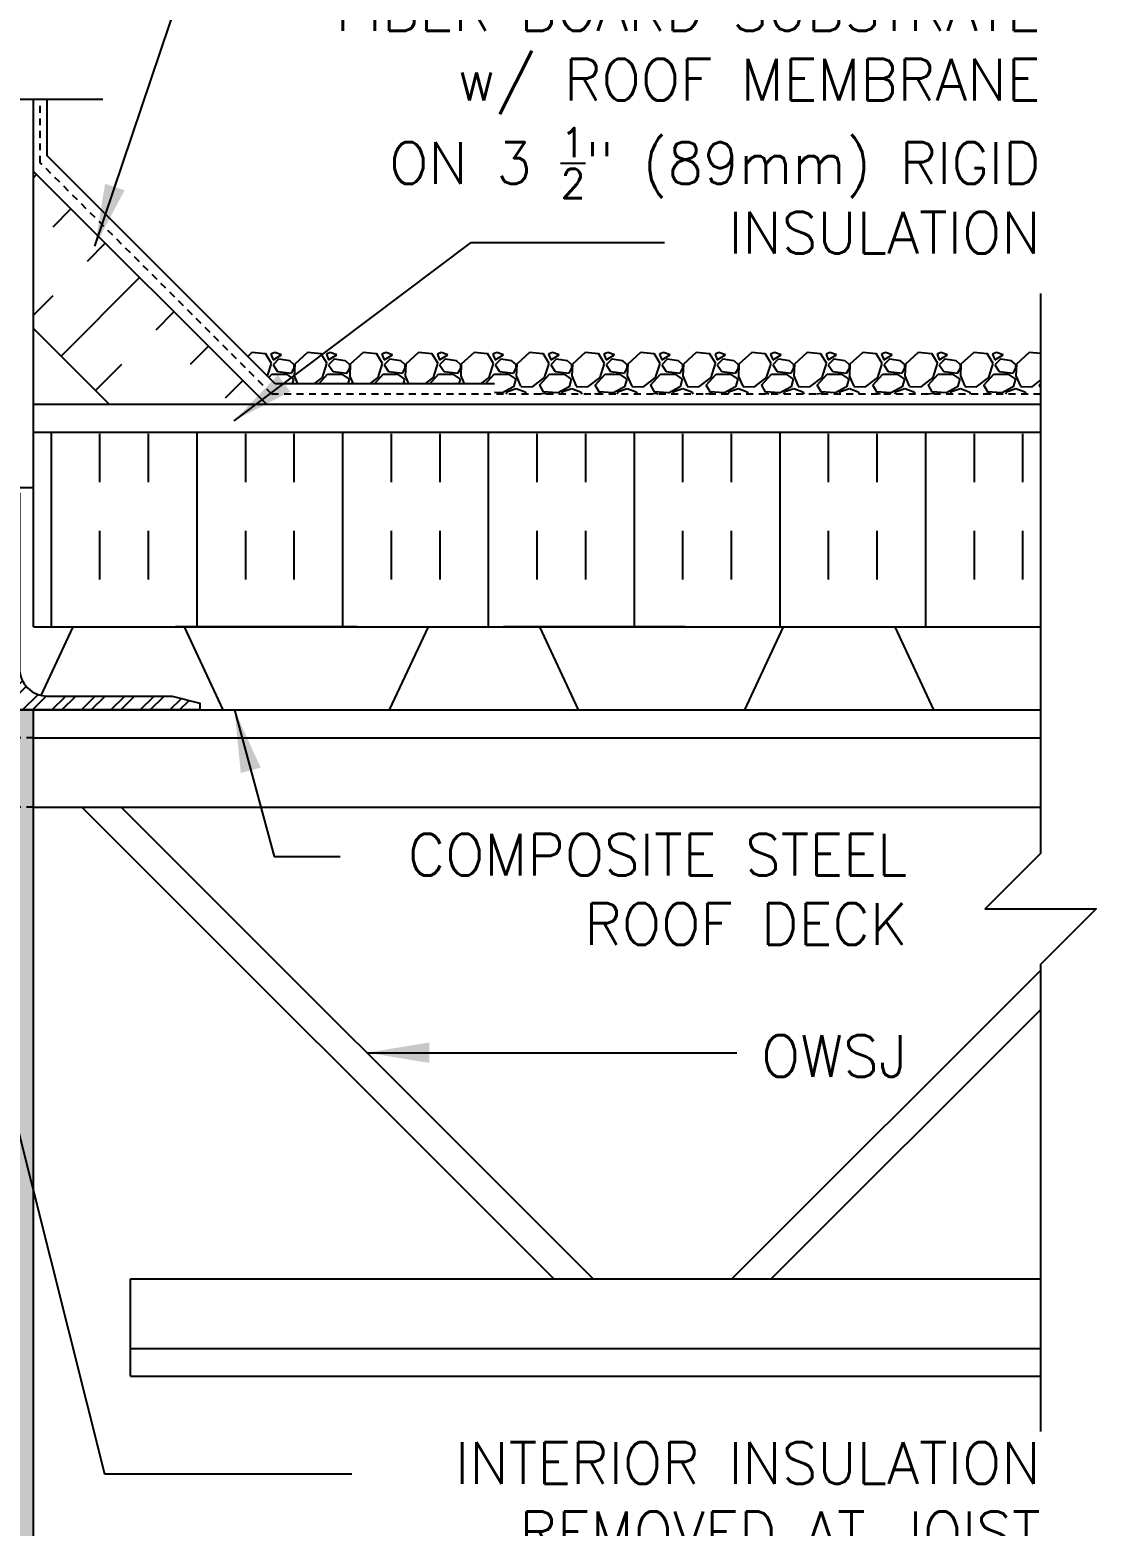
# Model space of a CAD drawing. Header units: inches. Extents: x 382.4 to 431.2, y 168.7 to 240.3.
# Drawn here: x 412.01 to 431.22, y 198.03 to 224.98 of the extents above; entities that cross this region are included whole.
import ezdxf

# ---------------------------------------------------------------- set-up
doc = ezdxf.new("R2010")
doc.units = ezdxf.units.IN
doc.header["$LTSCALE"] = 0.5
doc.header["$MEASUREMENT"] = 0
doc.linetypes.add('DASHED2', pattern=[0.375, 0.25, -0.125])
doc.linetypes.add('HIDDEN2', pattern=[0.1875, 0.125, -0.0625])
for name, color, linetype in [('HATCH', 12, 'Continuous'), ('line25', 2, 'Continuous'), ('LINE50', 5, 'Continuous'), ('LINE9', 9, 'Continuous'), ('TEXT', 4, 'Continuous')]:
    doc.layers.add(name, color=color, linetype=linetype)
doc.styles.add('DIM', font='romans.shx', dxfattribs={"width": 0.7})
doc.styles.add('ROMANS', font='romans.shx', dxfattribs={"height": 1.125})
doc.dimstyles.new('ext_12', dxfattribs={"dimscale": 12, "dimtxt": 0.09375, "dimasz": 0.09375, "dimexe": 0.09375, "dimexo": 0.0625, "dimgap": 0.0625, "dimtad": 1, "dimdec": 1, "dimzin": 3, "dimdsep": 46, "dimlunit": 4, "dimtxsty": 'DIM', "dimcen": 0.09, "dimdle": 0.09375, "dimclrt": 4, "dimadec": 0, "dimazin": 0, "dimtfac": 1, "dimtdec": 1, "dimtmove": 2, "dimatfit": 3, "dimfxl": 1, "dimfrac": 2, "dimtolj": 1, "dimtzin": 0, "dimarcsym": 0})

msp = doc.modelspace()

# ---------------------------------------------------------------- hatches: boundary and pattern name
at = {"layer": 'HATCH'}
h = msp.add_hatch(dxfattribs=at)
h.set_pattern_fill('INSUL', color=256, scale=7, angle=45, style=0)
h.set_pattern_definition([(45, (304.772, 59.3262), (-1.856155, 1.856155), []), (45, (304.1533, 59.945), (-1.856155, 1.856155), [0.875, -0.875]), (45, (303.5346, 60.5636), (-1.856155, 1.856155), [0.875, -0.875])])
h.paths.add_polyline_path([(413.323, 218.352), (416.152, 218.352), (412.075, 222.429), (412.075, 219.601)])
h = msp.add_hatch(dxfattribs=at)
h.set_pattern_fill('INSUL', color=256, scale=7, angle=90, style=0)
h.set_pattern_definition([(90, (304.772, 59.3262), (-2.625, 2e-16), []), (90, (303.897, 59.3262), (-2.625, 2e-16), [0.875, -0.875]), (90, (303.022, 59.3262), (-2.625, 2e-16), [0.875, -0.875])])
h.paths.add_polyline_path([(412.075, 217.727), (412.075, 214.227), (430.215, 214.227), (430.215, 217.727)])
h = msp.add_hatch(dxfattribs=at)
h.set_pattern_fill('ANSI32', color=256, style=0)
h.set_pattern_definition([(45, (292.55652, -42.36074), (-0.26516504, 0.26516504), []), (45, (292.7333, -42.36074), (-0.26516504, 0.26516504), [])])
h.paths.add_polyline_path([(411.825, 213.477), (411.825, 216.602, 0.414214), (411.7, 216.727), (411.575, 216.727), (411.575, 212.727), (415.075, 212.727), (415.075, 212.852), (414.575, 212.977), (412.325, 212.977, -0.414214)])
h = msp.add_hatch(dxfattribs=at)
h.set_pattern_fill('AR-SAND', color=256, scale=0.25, style=0)
h.set_pattern_definition([(37.5, (236.56967, -51.72275), (-0.01574834, 0.48170594), [0, -0.38, 0, -0.425, 0, -0.40625]), (7.5, (236.5697, -51.72275), (0.4424442, 0.7055365), [0, -0.205, 0, -0.3425, 0, -0.13125]), (327.5, (236.26217, -51.72275), (0.77853547, 0.00141476), [0, -0.125, 0, -0.45, 0, -0.5875]), (317.5, (236.2622, -51.72275), (0.7515317, 0.2194189), [0, -0.0625, 0, -0.295, 0, -0.3375])])
h.paths.add_polyline_path([(412.075, 212.727), (411.575, 212.727), (411.575, 196.668), (411.575, 187.668), (412.075, 187.668)])

# ---------------------------------------------------------------- linework, layer by layer
at = {"color": 192}
for p, q in [((421.888, 212.727), (424.888, 212.727)), ((428.287, 212.727), (430.215, 212.727))]:
    msp.add_line(p, q, dxfattribs=at)
at = {"layer": 'HATCH'}
for p, q in [((412.325, 222.709), (412.325, 223.727)), ((416.432, 218.602), (412.325, 222.709)), ((416.012, 219.166), (415.937, 219.097)), ((416.252, 219.145), (416.012, 219.165)), ((416.364, 218.967), (416.254, 219.147)), ((416.422, 219.166), (416.352, 219.136)), ((416.352, 219.136), (416.392, 219.036)), ((416.392, 219.036), (416.542, 219.126)), ((416.542, 219.126), (416.422, 219.166)), ((417.012, 219.166), (416.782, 218.956)), ((417.252, 219.145), (417.012, 219.165)), ((417.364, 218.967), (417.254, 219.147)), ((417.422, 219.166), (417.352, 219.136)), ((417.352, 219.136), (417.392, 219.036)), ((417.392, 219.036), (417.542, 219.126)), ((417.542, 219.126), (417.422, 219.166)), ((418.012, 219.166), (417.782, 218.956)), ((418.252, 219.145), (418.012, 219.165)), ((418.364, 218.967), (418.254, 219.147)), ((418.422, 219.166), (418.352, 219.136)), ((418.352, 219.136), (418.392, 219.036)), ((418.392, 219.036), (418.542, 219.126)), ((418.542, 219.126), (418.422, 219.166)), ((419.012, 219.166), (418.782, 218.956)), ((419.252, 219.145), (419.012, 219.165)), ((419.364, 218.967), (419.254, 219.147)), ((419.422, 219.166), (419.352, 219.136)), ((419.352, 219.136), (419.392, 219.036)), ((419.392, 219.036), (419.542, 219.126)), ((419.542, 219.126), (419.422, 219.166)), ((420.012, 219.166), (419.782, 218.956)), ((420.252, 219.145), (420.012, 219.165)), ((420.364, 218.967), (420.254, 219.147)), ((420.422, 219.166), (420.352, 219.136)), ((420.352, 219.136), (420.392, 219.036)), ((420.392, 219.036), (420.542, 219.126)), ((420.542, 219.126), (420.422, 219.166)), ((421.012, 219.166), (420.782, 218.956)), ((421.252, 219.145), (421.012, 219.165)), ((421.364, 218.967), (421.254, 219.147)), ((421.422, 219.166), (421.352, 219.136)), ((421.352, 219.136), (421.392, 219.036)), ((421.392, 219.036), (421.542, 219.126)), ((421.542, 219.126), (421.422, 219.166)), ((422.012, 219.166), (421.782, 218.956)), ((422.252, 219.145), (422.012, 219.165)), ((422.364, 218.967), (422.254, 219.147)), ((422.422, 219.166), (422.352, 219.136)), ((422.352, 219.136), (422.392, 219.036)), ((422.392, 219.036), (422.542, 219.126)), ((422.542, 219.126), (422.422, 219.166)), ((423.012, 219.166), (422.782, 218.956)), ((423.252, 219.145), (423.012, 219.165)), ((423.364, 218.967), (423.254, 219.147)), ((423.422, 219.166), (423.352, 219.136)), ((423.352, 219.136), (423.392, 219.036)), ((423.392, 219.036), (423.542, 219.126)), ((423.542, 219.126), (423.422, 219.166)), ((424.012, 219.166), (423.782, 218.956)), ((424.252, 219.145), (424.012, 219.165)), ((424.364, 218.967), (424.254, 219.147)), ((424.422, 219.166), (424.352, 219.136)), ((424.352, 219.136), (424.392, 219.036)), ((424.392, 219.036), (424.542, 219.126)), ((424.542, 219.126), (424.422, 219.166)), ((425.012, 219.166), (424.782, 218.956)), ((425.252, 219.145), (425.012, 219.165)), ((425.364, 218.967), (425.254, 219.147)), ((425.422, 219.166), (425.352, 219.136)), ((425.352, 219.136), (425.392, 219.036)), ((425.392, 219.036), (425.542, 219.126)), ((425.542, 219.126), (425.422, 219.166)), ((426.012, 219.166), (425.782, 218.956)), ((426.252, 219.145), (426.012, 219.165)), ((426.364, 218.967), (426.254, 219.147)), ((426.422, 219.166), (426.352, 219.136)), ((426.352, 219.136), (426.392, 219.036)), ((426.392, 219.036), (426.542, 219.126)), ((426.542, 219.126), (426.422, 219.166)), ((427.012, 219.166), (426.782, 218.956)), ((427.252, 219.145), (427.012, 219.165)), ((427.364, 218.967), (427.254, 219.147)), ((427.422, 219.166), (427.352, 219.136)), ((427.352, 219.136), (427.392, 219.036)), ((427.392, 219.036), (427.542, 219.126)), ((427.542, 219.126), (427.422, 219.166)), ((428.012, 219.166), (427.782, 218.956)), ((428.252, 219.145), (428.012, 219.165)), ((428.364, 218.967), (428.254, 219.147)), ((428.422, 219.166), (428.352, 219.136)), ((428.352, 219.136), (428.392, 219.036)), ((428.392, 219.036), (428.542, 219.126)), ((428.542, 219.126), (428.422, 219.166)), ((429.012, 219.166), (428.782, 218.956)), ((429.252, 219.145), (429.012, 219.165)), ((429.364, 218.967), (429.254, 219.147)), ((429.422, 219.166), (429.352, 219.136)), ((429.352, 219.136), (429.392, 219.036)), ((429.392, 219.036), (429.542, 219.126)), ((429.542, 219.126), (429.422, 219.166)), ((430.012, 219.166), (429.782, 218.956)), ((430.215, 219.148), (430.012, 219.165)), ((416.291, 218.744), (416.362, 218.966)), ((416.492, 219.046), (416.392, 218.946)), ((416.392, 218.946), (416.472, 218.826)), ((416.693, 219.017), (416.493, 219.047)), ((416.774, 218.944), (416.694, 219.014)), ((416.722, 218.796), (416.772, 218.886)), ((416.782, 218.957), (416.772, 218.747)), ((416.772, 218.886), (416.772, 218.946)), ((417.282, 218.716), (417.362, 218.966)), ((417.492, 219.046), (417.392, 218.946)), ((417.392, 218.946), (417.472, 218.826)), ((417.693, 219.017), (417.493, 219.047)), ((417.774, 218.944), (417.694, 219.014)), ((417.722, 218.796), (417.772, 218.886)), ((417.782, 218.957), (417.772, 218.747)), ((417.772, 218.886), (417.772, 218.946)), ((418.282, 218.716), (418.362, 218.966)), ((418.492, 219.046), (418.392, 218.946)), ((418.392, 218.946), (418.472, 218.826)), ((418.693, 219.017), (418.493, 219.047)), ((418.774, 218.944), (418.694, 219.014)), ((418.722, 218.796), (418.772, 218.886)), ((418.782, 218.957), (418.772, 218.747)), ((418.772, 218.886), (418.772, 218.946)), ((419.282, 218.716), (419.362, 218.966)), ((419.492, 219.046), (419.392, 218.946)), ((419.392, 218.946), (419.472, 218.826)), ((419.693, 219.017), (419.493, 219.047)), ((419.774, 218.944), (419.694, 219.014)), ((419.722, 218.796), (419.772, 218.886)), ((419.782, 218.957), (419.772, 218.747)), ((419.772, 218.886), (419.772, 218.946)), ((420.282, 218.716), (420.362, 218.966)), ((420.492, 219.046), (420.392, 218.946)), ((420.392, 218.946), (420.472, 218.826)), ((420.693, 219.017), (420.493, 219.047)), ((420.774, 218.944), (420.694, 219.014)), ((420.722, 218.796), (420.772, 218.886)), ((420.782, 218.957), (420.772, 218.747)), ((420.772, 218.886), (420.772, 218.946)), ((421.282, 218.716), (421.362, 218.966)), ((421.492, 219.046), (421.392, 218.946)), ((421.392, 218.946), (421.472, 218.826)), ((421.693, 219.017), (421.493, 219.047)), ((421.774, 218.944), (421.694, 219.014)), ((421.722, 218.796), (421.772, 218.886)), ((421.782, 218.957), (421.772, 218.747)), ((421.772, 218.886), (421.772, 218.946)), ((422.282, 218.716), (422.362, 218.966)), ((422.492, 219.046), (422.392, 218.946)), ((422.392, 218.946), (422.472, 218.826)), ((422.693, 219.017), (422.493, 219.047)), ((422.774, 218.944), (422.694, 219.014)), ((422.722, 218.796), (422.772, 218.886)), ((422.782, 218.957), (422.772, 218.747)), ((422.772, 218.886), (422.772, 218.946)), ((423.282, 218.716), (423.362, 218.966)), ((423.492, 219.046), (423.392, 218.946)), ((423.392, 218.946), (423.472, 218.826)), ((423.693, 219.017), (423.493, 219.047)), ((423.774, 218.944), (423.694, 219.014)), ((423.722, 218.796), (423.772, 218.886)), ((423.782, 218.957), (423.772, 218.747)), ((423.772, 218.886), (423.772, 218.946)), ((424.282, 218.716), (424.362, 218.966)), ((424.492, 219.046), (424.392, 218.946)), ((424.392, 218.946), (424.472, 218.826)), ((424.693, 219.017), (424.493, 219.047)), ((424.774, 218.944), (424.694, 219.014)), ((424.722, 218.796), (424.772, 218.886)), ((424.782, 218.957), (424.772, 218.747)), ((424.772, 218.886), (424.772, 218.946)), ((425.282, 218.716), (425.362, 218.966)), ((425.492, 219.046), (425.392, 218.946)), ((425.392, 218.946), (425.472, 218.826)), ((425.693, 219.017), (425.493, 219.047)), ((425.774, 218.944), (425.694, 219.014)), ((425.722, 218.796), (425.772, 218.886)), ((425.782, 218.957), (425.772, 218.747)), ((425.772, 218.886), (425.772, 218.946)), ((426.282, 218.716), (426.362, 218.966)), ((426.492, 219.046), (426.392, 218.946)), ((426.392, 218.946), (426.472, 218.826)), ((426.693, 219.017), (426.493, 219.047)), ((426.774, 218.944), (426.694, 219.014)), ((426.722, 218.796), (426.772, 218.886)), ((426.782, 218.957), (426.772, 218.747)), ((426.772, 218.886), (426.772, 218.946)), ((427.282, 218.716), (427.362, 218.966)), ((427.492, 219.046), (427.392, 218.946)), ((427.392, 218.946), (427.472, 218.826)), ((427.693, 219.017), (427.493, 219.047)), ((427.774, 218.944), (427.694, 219.014)), ((427.722, 218.796), (427.772, 218.886)), ((427.782, 218.957), (427.772, 218.747)), ((427.772, 218.886), (427.772, 218.946)), ((428.282, 218.716), (428.362, 218.966)), ((428.492, 219.046), (428.392, 218.946)), ((428.392, 218.946), (428.472, 218.826)), ((428.693, 219.017), (428.493, 219.047)), ((428.774, 218.944), (428.694, 219.014)), ((428.722, 218.796), (428.772, 218.886)), ((428.782, 218.957), (428.772, 218.747)), ((428.772, 218.886), (428.772, 218.946)), ((429.282, 218.716), (429.362, 218.966)), ((429.492, 219.046), (429.392, 218.946)), ((429.392, 218.946), (429.472, 218.826)), ((429.693, 219.017), (429.493, 219.047)), ((429.774, 218.944), (429.694, 219.014)), ((429.722, 218.796), (429.772, 218.886)), ((429.782, 218.957), (429.772, 218.747)), ((429.772, 218.886), (429.772, 218.946)), ((416.318, 218.716), (416.372, 218.776)), ((416.372, 218.776), (416.632, 218.776)), ((420.38, 218.602), (416.432, 218.602)), ((416.472, 218.826), (416.722, 218.796)), ((416.632, 218.778), (416.762, 218.688)), ((416.762, 218.686), (416.738, 218.602)), ((416.771, 218.748), (416.832, 218.602)), ((417.134, 218.602), (417.282, 218.717)), ((417.216, 218.602), (417.372, 218.776)), ((417.372, 218.776), (417.632, 218.776)), ((417.472, 218.826), (417.722, 218.796)), ((417.632, 218.778), (417.762, 218.688)), ((417.762, 218.686), (417.738, 218.602)), ((417.771, 218.748), (417.832, 218.602)), ((418.134, 218.602), (418.282, 218.717)), ((418.216, 218.602), (418.372, 218.776)), ((418.372, 218.776), (418.632, 218.776)), ((418.472, 218.826), (418.722, 218.796)), ((418.632, 218.778), (418.762, 218.688)), ((418.762, 218.686), (418.738, 218.602)), ((418.771, 218.748), (418.832, 218.602)), ((419.134, 218.602), (419.282, 218.717)), ((419.216, 218.602), (419.372, 218.776)), ((419.372, 218.776), (419.632, 218.776)), ((419.472, 218.826), (419.722, 218.796)), ((419.632, 218.778), (419.762, 218.688)), ((419.762, 218.686), (419.738, 218.602)), ((419.771, 218.748), (419.832, 218.602)), ((420.134, 218.602), (420.282, 218.717)), ((420.216, 218.602), (420.372, 218.776)), ((420.372, 218.776), (420.632, 218.776)), ((420.472, 218.826), (420.722, 218.796)), ((420.632, 218.778), (420.762, 218.688)), ((420.762, 218.686), (420.722, 218.546)), ((420.771, 218.748), (420.851, 218.558)), ((421.062, 218.547), (421.282, 218.717)), ((421.192, 218.576), (421.372, 218.776)), ((421.372, 218.776), (421.632, 218.776)), ((421.472, 218.826), (421.722, 218.796)), ((421.632, 218.778), (421.762, 218.688)), ((421.762, 218.686), (421.722, 218.546)), ((421.771, 218.748), (421.851, 218.558)), ((422.062, 218.547), (422.282, 218.717)), ((422.192, 218.576), (422.372, 218.776)), ((422.372, 218.776), (422.632, 218.776)), ((422.472, 218.826), (422.722, 218.796)), ((422.632, 218.778), (422.762, 218.688)), ((422.762, 218.686), (422.722, 218.546)), ((422.771, 218.748), (422.851, 218.558)), ((423.062, 218.547), (423.282, 218.717)), ((423.192, 218.576), (423.372, 218.776)), ((423.372, 218.776), (423.632, 218.776)), ((423.472, 218.826), (423.722, 218.796)), ((423.632, 218.778), (423.762, 218.688)), ((423.762, 218.686), (423.722, 218.546)), ((423.771, 218.748), (423.851, 218.558)), ((424.062, 218.547), (424.282, 218.717)), ((424.192, 218.576), (424.372, 218.776)), ((424.372, 218.776), (424.632, 218.776)), ((424.472, 218.826), (424.722, 218.796)), ((424.632, 218.778), (424.762, 218.688)), ((424.762, 218.686), (424.722, 218.546)), ((424.771, 218.748), (424.851, 218.558)), ((425.062, 218.547), (425.282, 218.717)), ((425.192, 218.576), (425.372, 218.776)), ((425.372, 218.776), (425.632, 218.776)), ((425.472, 218.826), (425.722, 218.796)), ((425.632, 218.778), (425.762, 218.688)), ((425.762, 218.686), (425.722, 218.546)), ((425.771, 218.748), (425.851, 218.558)), ((426.062, 218.547), (426.282, 218.717)), ((426.192, 218.576), (426.372, 218.776)), ((426.372, 218.776), (426.632, 218.776)), ((426.472, 218.826), (426.722, 218.796)), ((426.632, 218.778), (426.762, 218.688)), ((426.762, 218.686), (426.722, 218.546)), ((426.771, 218.748), (426.851, 218.558)), ((427.062, 218.547), (427.282, 218.717)), ((427.192, 218.576), (427.372, 218.776)), ((427.372, 218.776), (427.632, 218.776)), ((427.472, 218.826), (427.722, 218.796)), ((427.632, 218.778), (427.762, 218.688)), ((427.762, 218.686), (427.722, 218.546)), ((427.771, 218.748), (427.851, 218.558)), ((428.062, 218.547), (428.282, 218.717)), ((428.192, 218.576), (428.372, 218.776)), ((428.372, 218.776), (428.632, 218.776)), ((428.472, 218.826), (428.722, 218.796)), ((428.632, 218.778), (428.762, 218.688)), ((428.762, 218.686), (428.722, 218.546)), ((428.771, 218.748), (428.851, 218.558)), ((429.062, 218.547), (429.282, 218.717)), ((429.192, 218.576), (429.372, 218.776)), ((429.372, 218.776), (429.632, 218.776)), ((429.472, 218.826), (429.722, 218.796)), ((429.632, 218.778), (429.762, 218.688)), ((429.762, 218.686), (429.722, 218.546)), ((429.771, 218.748), (429.851, 218.558)), ((430.062, 218.547), (430.215, 218.665)), ((430.192, 218.576), (430.215, 218.602)), ((420.38, 218.477), (420.38, 218.477)), ((420.511, 218.438), (420.38, 218.448)), ((420.722, 218.545), (420.512, 218.435)), ((420.59, 218.415), (420.612, 218.466)), ((420.612, 218.466), (420.772, 218.516)), ((420.772, 218.516), (420.932, 218.456)), ((420.852, 218.556), (421.062, 218.546)), ((420.932, 218.456), (420.951, 218.415)), ((421.283, 218.425), (421.182, 218.415)), ((421.264, 218.456), (421.194, 218.576)), ((421.511, 218.438), (421.261, 218.458)), ((421.33, 218.415), (421.282, 218.427)), ((421.722, 218.545), (421.512, 218.435)), ((421.59, 218.415), (421.612, 218.466)), ((421.612, 218.466), (421.772, 218.516)), ((421.772, 218.516), (421.932, 218.456)), ((421.852, 218.556), (422.062, 218.546)), ((421.932, 218.456), (421.951, 218.415)), ((422.283, 218.425), (422.182, 218.415)), ((422.264, 218.456), (422.194, 218.576)), ((422.511, 218.438), (422.261, 218.458)), ((422.33, 218.415), (422.282, 218.427)), ((422.722, 218.545), (422.512, 218.435)), ((422.59, 218.415), (422.612, 218.466)), ((422.612, 218.466), (422.772, 218.516)), ((422.772, 218.516), (422.932, 218.456)), ((422.852, 218.556), (423.062, 218.546)), ((422.932, 218.456), (422.951, 218.415)), ((423.283, 218.425), (423.182, 218.415)), ((423.264, 218.456), (423.194, 218.576)), ((423.511, 218.438), (423.261, 218.458)), ((423.33, 218.415), (423.282, 218.427)), ((423.722, 218.545), (423.512, 218.435)), ((423.59, 218.415), (423.612, 218.466)), ((423.612, 218.466), (423.772, 218.516)), ((423.772, 218.516), (423.932, 218.456)), ((423.852, 218.556), (424.062, 218.546)), ((423.932, 218.456), (423.951, 218.415)), ((424.283, 218.425), (424.182, 218.415)), ((424.264, 218.456), (424.194, 218.576)), ((424.511, 218.438), (424.261, 218.458)), ((424.33, 218.415), (424.282, 218.427)), ((424.722, 218.545), (424.512, 218.435)), ((424.59, 218.415), (424.612, 218.466)), ((424.612, 218.466), (424.772, 218.516)), ((424.772, 218.516), (424.932, 218.456)), ((424.852, 218.556), (425.062, 218.546)), ((424.932, 218.456), (424.951, 218.415)), ((425.283, 218.425), (425.182, 218.415)), ((425.264, 218.456), (425.194, 218.576)), ((425.511, 218.438), (425.261, 218.458)), ((425.33, 218.415), (425.282, 218.427)), ((425.722, 218.545), (425.512, 218.435)), ((425.59, 218.415), (425.612, 218.466)), ((425.612, 218.466), (425.772, 218.516)), ((425.772, 218.516), (425.932, 218.456)), ((425.852, 218.556), (426.062, 218.546)), ((425.932, 218.456), (425.951, 218.415)), ((426.283, 218.425), (426.182, 218.415)), ((426.264, 218.456), (426.194, 218.576)), ((426.511, 218.438), (426.261, 218.458)), ((426.33, 218.415), (426.282, 218.427)), ((426.722, 218.545), (426.512, 218.435)), ((426.59, 218.415), (426.612, 218.466)), ((426.612, 218.466), (426.772, 218.516)), ((426.772, 218.516), (426.932, 218.456)), ((426.852, 218.556), (427.062, 218.546)), ((426.932, 218.456), (426.951, 218.415)), ((427.283, 218.425), (427.182, 218.415)), ((427.264, 218.456), (427.194, 218.576)), ((427.511, 218.438), (427.261, 218.458)), ((427.33, 218.415), (427.282, 218.427)), ((427.722, 218.545), (427.512, 218.435)), ((427.59, 218.415), (427.612, 218.466)), ((427.612, 218.466), (427.772, 218.516)), ((427.772, 218.516), (427.932, 218.456)), ((427.852, 218.556), (428.062, 218.546)), ((427.932, 218.456), (427.951, 218.415)), ((428.283, 218.425), (428.182, 218.415)), ((428.264, 218.456), (428.194, 218.576)), ((428.511, 218.438), (428.261, 218.458)), ((428.33, 218.415), (428.282, 218.427)), ((428.722, 218.545), (428.512, 218.435)), ((428.59, 218.415), (428.612, 218.466)), ((428.612, 218.466), (428.772, 218.516)), ((428.772, 218.516), (428.932, 218.456)), ((428.852, 218.556), (429.062, 218.546)), ((428.932, 218.456), (428.951, 218.415)), ((429.283, 218.425), (429.182, 218.415)), ((429.264, 218.456), (429.194, 218.576)), ((429.511, 218.438), (429.261, 218.458)), ((429.33, 218.415), (429.282, 218.427)), ((429.722, 218.545), (429.512, 218.435)), ((429.59, 218.415), (429.612, 218.466)), ((429.612, 218.466), (429.772, 218.516)), ((429.772, 218.516), (429.932, 218.456)), ((429.852, 218.556), (430.062, 218.546)), ((429.932, 218.456), (429.951, 218.415)), ((430.215, 218.418), (430.182, 218.415)), ((430.215, 218.539), (430.194, 218.576))]:
    msp.add_line(p, q, dxfattribs=at)
at = {"layer": 'HATCH', "linetype": 'HIDDEN2', "ltscale": 2}
for p, q in [((412.075, 212.227), (408.95, 212.227)), ((412.075, 210.977), (408.95, 210.977))]:
    msp.add_line(p, q, dxfattribs=at)
at = {"layer": 'line25'}
for p, q in [((412.075, 214.227), (412.075, 223.727)), ((416.277, 218.227), (412.075, 222.429)), ((413.448, 218.227), (412.075, 219.601)), ((412.075, 216.727), (411.575, 216.727)), ((412.075, 214.227), (427.244, 214.227)), ((412.325, 214.227), (430.215, 214.227)), ((417.905, 214.227), (414.635, 214.227)), ((423.815, 214.227), (420.545, 214.227)), ((411.575, 212.727), (430.215, 212.727)), ((412.075, 212.227), (430.215, 212.227)), ((412.075, 210.977), (430.215, 210.977)), ((412.95, 210.977), (421.45, 202.477)), ((413.657, 210.977), (422.157, 202.477)), ((430.215, 208.035), (424.657, 202.477)), ((430.215, 207.328), (425.364, 202.477)), ((413.825, 202.477), (430.215, 202.477)), ((413.825, 200.727), (413.825, 202.477)), ((413.825, 201.227), (430.215, 201.227)), ((413.825, 200.727), (430.215, 200.727))]:
    msp.add_line(p, q, dxfattribs=at)
msp.add_lwpolyline([(430.215, 217.727), (412.075, 217.727)], dxfattribs=at)
at = {"layer": 'line25', "color": 192}
for points in [[(412.213, 212.99), (412.79, 214.227), (414.79, 214.227), (415.489, 212.727), (418.489, 212.727)], [(418.489, 212.727), (419.189, 214.227), (421.189, 214.227), (421.888, 212.727)], [(424.888, 212.727), (425.588, 214.227), (427.588, 214.227), (428.287, 212.727)]]:
    msp.add_lwpolyline(points, dxfattribs=at)
at = {"layer": 'LINE50', "color": 9, "linetype": 'DASHED2'}
for p, q in [((412.2, 222.584), (412.2, 223.727)), ((416.37, 218.415), (412.2, 222.584)), ((430.215, 218.415), (416.37, 218.415))]:
    msp.add_line(p, q, dxfattribs=at)
at = {"layer": 'LINE50', "color": 9}
msp.add_line((412.075, 187.73), (412.075, 212.727), dxfattribs=at)
at = {"layer": 'LINE9'}
msp.add_line((407.169, 223.727), (413.325, 223.727), dxfattribs=at)
for points in [[(430.215, 220.227), (430.215, 210.142), (429.215, 209.142), (430.215, 209.142), (431.215, 209.142), (430.215, 208.142), (430.215, 199.727)], [(430.215, 218.227), (412.075, 218.227)]]:
    msp.add_lwpolyline(points, dxfattribs=at)
msp.add_lwpolyline([(415.075, 212.727), (411.575, 212.727), (411.575, 216.727), (411.7, 216.727, -0.414214), (411.825, 216.602), (411.825, 213.477, 0.414214), (412.325, 212.977), (414.575, 212.977), (415.075, 212.852)], format="xyb", close=True, dxfattribs=at)

# ---------------------------------------------------------------- texts
at = {"layer": 'TEXT', "char_height": 0.75, "style": 'ROMANS'}
for s, insert, width, attachment_point in [('\\A1;FIBER BOARD SUBSTRATE\\Pw/ ROOF MEMBRANE \\PON 3 {\\H0.7x;\\S1/2;}" (89mm) RIGID \\PINSULATION', (430.215, 225.709), 26.1134, 3), ('\\A1;COMPOSITE STEEL ROOF DECK', (427.817, 210.495), 10.90808, 3), ('\\A1;OWSJ', (427.817, 206.87), 9.59335, 3), ('\\A1;INTERIOR INSULATION REMOVED AT JOIST LOCATIONS', (430.215, 197.912), 12.22718, 6)]:
    msp.add_mtext(s, dxfattribs=dict(at, insert=insert, width=width, attachment_point=attachment_point))

# ---------------------------------------------------------------- leaders
at = {"layer": 'TEXT'}
for points in [[(413.184, 221.081), (415.697, 228.56), (420.444, 228.56)], [(415.689, 217.935), (419.959, 221.147), (423.44, 221.147)], [(415.696, 212.727), (416.411, 210.085), (417.598, 210.085)], [(410.388, 210.761), (413.357, 198.967), (417.81, 198.967)], [(418.082, 206.553), (424.746, 206.553)]]:
    msp.add_leader(points, dimstyle='ext_12', override={"dimgap": 0.0625, "dimtad": 0}, dxfattribs=at)

doc.saveas('drawing.dxf')
